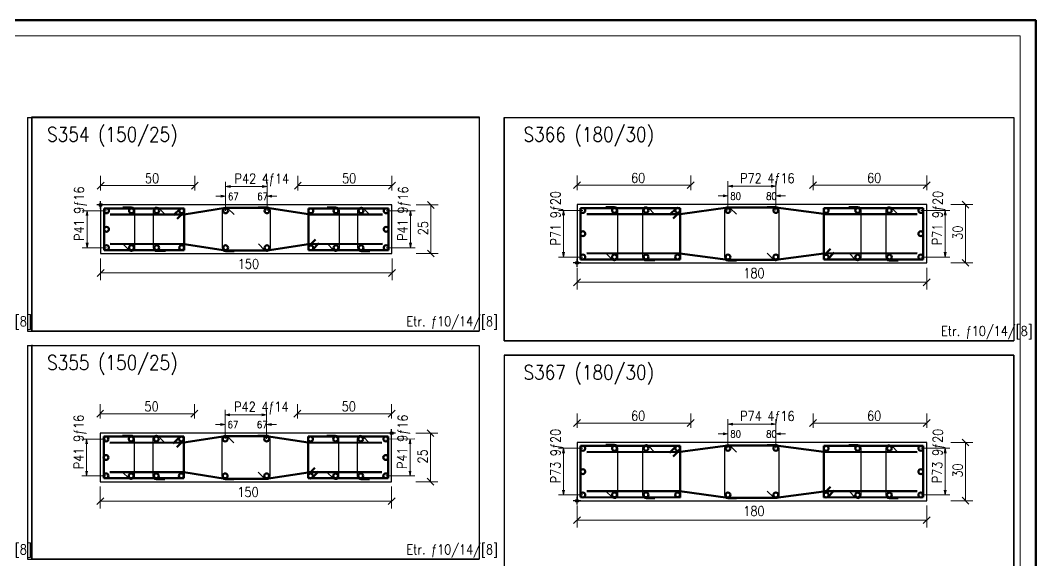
# Model space of a CAD drawing. Header units: millimetres. Extents: x 2394 to 8097, y 408 to 7762.
# Drawn here: x 6006 to 8097, y 6649 to 7762 of the extents above; entities that cross this region are included whole.
import ezdxf

# ---------------------------------------------------------------- set-up
doc = ezdxf.new("R2010")
doc.units = ezdxf.units.MM
for name, color, linetype, lineweight in [('COLUMN_DET3', 2, 'Continuous', 30), ('COLUMN_DET4', 4, 'Continuous', 50), ('DETAIL', 8, 'Continuous', 30), ('DIM_LAY', 8, 'Continuous', 20), ('REBAR2', 1, 'Continuous', 20), ('REBAR3', 2, 'Continuous', 30), ('TABLE2', 1, 'Continuous', 20), ('TABLE4', 3, 'Continuous', 50), ('TIE_BAR', 6, 'Continuous', 30)]:
    doc.layers.add(name, color=color, linetype=linetype, lineweight=lineweight)
doc.layers.add('Kolon', color=7, linetype='Continuous')
doc.styles.add('stastyle', font='')
doc.styles.get('stastyle').set_extended_font_data('RomanSTA')

msp = doc.modelspace()

# ---------------------------------------------------------------- linework, layer by layer
at = {"layer": 'COLUMN_DET3', "color": 2}
for p, q in [((6179.75, 7381.48), (6163.75, 7381.48)), ((6171.74, 7381.48), (6171.74, 7281.48)), ((6771.74, 7381.48), (6171.74, 7381.48)), ((6171.75, 7373.48), (6171.75, 7389.48)), ((6771.74, 7281.48), (6771.74, 7381.48)), ((7152.85, 7382.28), (7152.85, 7262.28)), ((7872.85, 7382.28), (7152.85, 7382.28)), ((7872.85, 7262.28), (7872.85, 7382.28)), ((6171.74, 7281.48), (6771.74, 7281.48)), ((7160.85, 7262.28), (7144.85, 7262.28)), ((7152.85, 7254.28), (7152.85, 7270.28)), ((7152.85, 7262.28), (7872.85, 7262.28)), ((6170.95, 6911.48), (6170.95, 6811.48)), ((6770.94, 6911.48), (6170.95, 6911.48)), ((6778.94, 6911.48), (6762.94, 6911.48)), ((6770.94, 6903.48), (6770.94, 6919.48)), ((6770.94, 6811.48), (6770.94, 6911.48)), ((7152.85, 6892.28), (7152.85, 6772.28)), ((7872.85, 6892.28), (7152.85, 6892.28)), ((7872.85, 6772.28), (7872.85, 6892.28)), ((6170.95, 6811.48), (6770.94, 6811.48)), ((7152.85, 6764.28), (7152.85, 6780.28)), ((7160.85, 6772.28), (7144.85, 6772.28)), ((7152.85, 6772.28), (7872.85, 6772.28))]:
    msp.add_line(p, q, dxfattribs=at)
for centre in [(6171.75, 7381.48), (7152.85, 7262.28), (6770.94, 6911.48), (7152.85, 6772.28)]:
    msp.add_circle(centre, 3, dxfattribs=at)
at = {"layer": 'COLUMN_DET4', "color": 4}
for p, q in [((6178.82, 7374.41), (6343.75, 7374.48)), ((6178.82, 7374.41), (6178.83, 7288.54)), ((6191.55, 7361.69), (6343.75, 7361.98)), ((6336.25, 7374.48), (6322.1, 7360.34)), ((6343.75, 7366.98), (6329.6, 7352.84)), ((6343.75, 7361.98), (6429.07, 7375.48)), ((6343.75, 7374.48), (6343.75, 7288.48)), ((6429.07, 7375.48), (6514.41, 7375.48)), ((6514.41, 7375.48), (6599.75, 7362.48)), ((6599.74, 7374.48), (6599.74, 7288.48)), ((6764.68, 7374.41), (6599.74, 7374.48)), ((6599.75, 7361.98), (6751.95, 7361.68)), ((6764.68, 7374.41), (6764.67, 7288.55)), ((7159.92, 7375.22), (7364.85, 7375.28)), ((7159.92, 7375.22), (7159.93, 7269.34)), ((7172.65, 7362.49), (7364.86, 7362.78)), ((7357.35, 7375.28), (7343.2, 7361.14)), ((7364.85, 7367.78), (7350.7, 7353.64)), ((7364.85, 7375.28), (7364.85, 7269.28)), ((7364.86, 7362.78), (7463.51, 7376.28)), ((7463.51, 7376.28), (7562.17, 7376.28)), ((7562.17, 7376.28), (7660.86, 7363.28)), ((7660.85, 7375.28), (7660.85, 7269.28)), ((7865.78, 7375.21), (7660.85, 7375.28)), ((7660.86, 7362.78), (7853.05, 7362.48)), ((7865.78, 7375.21), (7865.78, 7269.35)), ((6191.59, 7301.24), (6343.72, 7300.98)), ((6343.72, 7300.98), (6429.07, 7287.48)), ((6514.41, 7287.48), (6599.72, 7300.48)), ((6599.71, 7300.98), (6751.95, 7301.28)), ((6599.74, 7295.98), (6613.89, 7310.13)), ((6607.24, 7288.48), (6621.39, 7302.63)), ((6178.83, 7288.54), (6343.75, 7288.48)), ((6429.07, 7287.48), (6514.41, 7287.48)), ((6764.67, 7288.55), (6599.74, 7288.48)), ((7172.69, 7282.04), (7364.82, 7281.78)), ((7364.82, 7281.78), (7463.51, 7268.28)), ((7562.17, 7268.28), (7660.82, 7281.28)), ((7660.82, 7281.78), (7853.05, 7282.08)), ((7660.85, 7276.78), (7674.99, 7290.93)), ((7668.35, 7269.28), (7682.49, 7283.42)), ((7159.93, 7269.34), (7364.85, 7269.28)), ((7463.51, 7268.28), (7562.17, 7268.28)), ((7865.78, 7269.35), (7660.85, 7269.28)), ((6178.02, 6904.41), (6342.94, 6904.48)), ((6178.02, 6904.41), (6178.03, 6818.54)), ((6335.44, 6904.48), (6321.3, 6890.34)), ((6342.94, 6904.48), (6342.94, 6818.48)), ((6342.95, 6891.98), (6428.27, 6905.48)), ((6428.27, 6905.48), (6513.61, 6905.48)), ((6513.61, 6905.48), (6598.95, 6892.48)), ((6598.94, 6904.48), (6598.94, 6818.48)), ((6763.88, 6904.41), (6598.94, 6904.48)), ((6763.88, 6904.41), (6763.87, 6818.55)), ((6190.75, 6891.69), (6342.95, 6891.98)), ((6342.94, 6896.98), (6328.8, 6882.84)), ((6598.95, 6891.98), (6751.15, 6891.68)), ((7159.92, 6885.22), (7364.85, 6885.28)), ((7159.92, 6885.22), (7159.93, 6779.34)), ((7357.35, 6885.28), (7343.2, 6871.14)), ((7364.85, 6885.28), (7364.85, 6779.28)), ((7364.86, 6872.78), (7463.51, 6886.28)), ((7463.51, 6886.28), (7562.17, 6886.28)), ((7562.17, 6886.28), (7660.86, 6873.28)), ((7660.85, 6885.28), (7660.85, 6779.28)), ((7865.78, 6885.21), (7660.85, 6885.28)), ((7865.78, 6885.21), (7865.78, 6779.36)), ((7172.65, 6872.49), (7364.86, 6872.78)), ((7364.85, 6877.78), (7350.7, 6863.64)), ((7660.86, 6872.78), (7853.05, 6872.48)), ((6598.94, 6825.98), (6613.09, 6840.12)), ((6178.03, 6818.54), (6342.94, 6818.48)), ((6190.79, 6831.24), (6342.91, 6830.98)), ((6342.91, 6830.98), (6428.27, 6817.48)), ((6428.27, 6817.48), (6513.61, 6817.48)), ((6513.61, 6817.48), (6598.92, 6830.48)), ((6598.92, 6830.98), (6751.15, 6831.28)), ((6763.87, 6818.55), (6598.94, 6818.48)), ((6606.44, 6818.48), (6620.59, 6832.63)), ((7660.85, 6786.78), (7674.99, 6800.93)), ((7159.93, 6779.34), (7364.85, 6779.28)), ((7172.69, 6792.04), (7364.82, 6791.78)), ((7364.82, 6791.78), (7463.51, 6778.28)), ((7463.51, 6778.28), (7562.17, 6778.28)), ((7562.17, 6778.28), (7660.82, 6791.28)), ((7660.82, 6791.78), (7853.05, 6792.08)), ((7865.78, 6779.36), (7660.85, 6779.28)), ((7668.35, 6779.28), (7682.49, 6793.43))]:
    msp.add_line(p, q, dxfattribs=at)
for centre in [(6183.77, 7369.46), (6235.43, 7369.51), (6287.1, 7369.55), (6338.77, 7369.59), (6429.09, 7369.48), (6514.42, 7369.48), (6604.73, 7369.33), (6656.4, 7369.38), (6708.06, 7369.42), (6759.73, 7369.46), (7164.87, 7370.27), (7229.87, 7370.32), (7294.87, 7370.37), (7359.87, 7370.42), (7463.52, 7370.28), (7562.19, 7370.28), (7665.83, 7370.1), (7730.83, 7370.15), (7795.83, 7370.21), (7860.83, 7370.26), (6183.76, 7331.49), (6759.72, 7331.48), (7164.87, 7322.29), (7860.83, 7322.28), (6183.76, 7293.51), (6235.43, 7293.55), (6287.09, 7293.59), (6338.76, 7293.63), (6429.07, 7293.48), (6514.4, 7293.48), (6604.72, 7293.38), (6656.39, 7293.42), (6708.05, 7293.46), (6759.72, 7293.5), (7164.86, 7274.31), (7229.86, 7274.36), (7294.86, 7274.41), (7359.86, 7274.46), (7463.5, 7274.28), (7562.17, 7274.28), (7665.82, 7274.15), (7730.82, 7274.2), (7795.82, 7274.25), (7860.82, 7274.3), (6182.97, 6899.46), (6234.64, 6899.51), (6286.3, 6899.55), (6337.97, 6899.59), (6428.29, 6899.48), (6513.62, 6899.48), (6603.93, 6899.33), (6655.6, 6899.37), (6707.26, 6899.42), (6758.93, 6899.46), (7164.87, 6880.26), (7229.87, 6880.32), (7294.87, 6880.37), (7359.87, 6880.42), (7463.52, 6880.28), (7562.19, 6880.28), (7665.83, 6880.1), (7730.83, 6880.15), (7795.83, 6880.21), (7860.83, 6880.26), (6182.97, 6861.49), (6758.92, 6861.48), (6182.96, 6823.51), (6234.63, 6823.55), (6286.29, 6823.59), (6337.96, 6823.63), (6428.27, 6823.48), (6513.6, 6823.48), (6603.92, 6823.38), (6655.59, 6823.42), (6707.25, 6823.46), (6758.92, 6823.5), (7164.87, 6832.29), (7860.83, 6832.28), (7164.86, 6784.31), (7229.86, 6784.36), (7294.86, 6784.41), (7359.86, 6784.46), (7463.5, 6784.28), (7562.17, 6784.28), (7665.82, 6784.15), (7730.82, 6784.2), (7795.82, 6784.25), (7860.82, 6784.3)]:
    msp.add_circle(centre, 5, dxfattribs=at)
at = {"layer": 'DETAIL'}
for p, q in [((6021.34, 7561.88), (6951.35, 7561.88)), ((6021.34, 7561.88), (6021.34, 7121.88)), ((6030.32, 7563.14), (6030.32, 7123.14)), ((6951.35, 7561.88), (6951.35, 7121.88)), ((7002.45, 7561.88), (8052.45, 7561.88)), ((7002.45, 7561.88), (7002.45, 7101.88)), ((8052.45, 7561.88), (8052.45, 7101.88)), ((6021.34, 7121.88), (6951.35, 7121.88)), ((6021.34, 7091.88), (6951.35, 7091.88)), ((6021.34, 7091.88), (6021.34, 6651.88)), ((6030.32, 7093.14), (6030.32, 6653.14)), ((6951.35, 7091.88), (6951.35, 6651.88)), ((7002.45, 7101.88), (8052.45, 7101.88)), ((7002.45, 7071.88), (8052.45, 7071.88)), ((7002.45, 7071.88), (7002.45, 6611.88)), ((8052.45, 7071.88), (8052.45, 6611.88)), ((6021.34, 6651.88), (6951.35, 6651.88))]:
    msp.add_line(p, q, dxfattribs=at)
at = {"layer": 'DIM_LAY', "color": 8}
for p, q in [((6164.65, 7414.4), (6178.77, 7428.57)), ((6171.72, 7411.48), (6171.7, 7441.48)), ((6358.65, 7414.4), (6372.77, 7428.57)), ((6365.72, 7411.48), (6365.7, 7441.48)), ((6570.65, 7414.4), (6584.77, 7428.57)), ((6577.72, 7411.48), (6577.7, 7441.48)), ((6764.65, 7414.4), (6778.77, 7428.57)), ((6771.72, 7411.48), (6771.7, 7441.48)), ((7145.75, 7415.2), (7159.87, 7429.37)), ((7152.82, 7412.28), (7152.81, 7442.28)), ((7379.75, 7415.2), (7393.87, 7429.37)), ((7386.82, 7412.28), (7386.81, 7442.28)), ((7631.75, 7415.2), (7645.87, 7429.37)), ((7638.82, 7412.28), (7638.81, 7442.28)), ((7865.75, 7415.2), (7879.87, 7429.37)), ((7872.82, 7412.28), (7872.81, 7442.28)), ((6171.71, 7421.48), (6365.71, 7421.48)), ((6577.71, 7421.48), (6771.71, 7421.48)), ((7152.81, 7422.28), (7386.81, 7422.28)), ((7638.81, 7422.28), (7872.82, 7422.28)), ((6170.92, 6941.48), (6170.9, 6971.48)), ((6364.92, 6941.48), (6364.9, 6971.48)), ((6576.92, 6941.48), (6576.9, 6971.48)), ((6770.92, 6941.48), (6770.9, 6971.48)), ((6163.85, 6944.4), (6177.97, 6958.57)), ((6170.91, 6951.48), (6364.91, 6951.48)), ((6357.85, 6944.4), (6371.97, 6958.57)), ((6569.85, 6944.4), (6583.97, 6958.57)), ((6576.91, 6951.48), (6770.91, 6951.48)), ((6763.85, 6944.4), (6777.97, 6958.57)), ((7152.82, 6922.28), (7152.81, 6952.28)), ((7386.82, 6922.28), (7386.81, 6952.28)), ((7638.82, 6922.28), (7638.81, 6952.28)), ((7872.82, 6922.28), (7872.81, 6952.28)), ((7145.75, 6925.2), (7159.87, 6939.37)), ((7152.81, 6932.28), (7386.81, 6932.28)), ((7379.75, 6925.2), (7393.87, 6939.37)), ((7631.75, 6925.2), (7645.87, 6939.37)), ((7638.81, 6932.28), (7872.82, 6932.28)), ((7865.75, 6925.2), (7879.87, 6939.37))]:
    msp.add_line(p, q, dxfattribs=at)
at = {"layer": 'DIM_LAY'}
for p, q in [((6866.74, 7381.55), (6821.74, 7381.55)), ((6858.82, 7374.48), (6844.69, 7388.63)), ((6851.74, 7281.55), (6851.74, 7381.55)), ((7967.85, 7382.35), (7922.85, 7382.35)), ((7959.92, 7375.28), (7945.79, 7389.43)), ((7952.85, 7262.35), (7952.85, 7382.35)), ((6866.74, 7281.55), (6821.74, 7281.55)), ((6858.82, 7274.48), (6844.69, 7288.63)), ((6171.78, 7226.48), (6171.78, 7271.48)), ((6771.78, 7226.48), (6771.78, 7271.48)), ((7967.85, 7262.35), (7922.85, 7262.35)), ((7959.92, 7255.28), (7945.79, 7269.43)), ((6164.71, 7234.41), (6178.86, 7248.54)), ((6171.78, 7241.48), (6771.78, 7241.48)), ((6764.71, 7234.41), (6778.86, 7248.54)), ((7152.88, 7207.28), (7152.88, 7252.28)), ((7872.88, 7207.28), (7872.88, 7252.28)), ((7145.81, 7215.21), (7159.97, 7229.34)), ((7152.88, 7222.28), (7872.88, 7222.28)), ((7865.81, 7215.21), (7879.97, 7229.34)), ((6865.95, 6911.55), (6820.94, 6911.55)), ((6858.02, 6904.48), (6843.89, 6918.63)), ((6850.94, 6811.55), (6850.94, 6911.55)), ((7967.85, 6892.35), (7922.85, 6892.35)), ((7959.92, 6885.28), (7945.79, 6899.43)), ((7952.85, 6772.35), (7952.85, 6892.35)), ((6858.02, 6804.48), (6843.89, 6818.63)), ((6170.98, 6756.48), (6170.98, 6801.48)), ((6770.98, 6756.48), (6770.98, 6801.48)), ((6865.95, 6811.55), (6820.94, 6811.55)), ((6163.91, 6764.41), (6178.06, 6778.54)), ((6763.91, 6764.41), (6778.06, 6778.54)), ((7959.92, 6765.28), (7945.79, 6779.43)), ((6170.98, 6771.48), (6770.98, 6771.48)), ((7152.88, 6717.28), (7152.88, 6762.28)), ((7872.88, 6717.28), (7872.88, 6762.28)), ((7967.85, 6772.35), (7922.85, 6772.35)), ((7145.81, 6725.21), (7159.97, 6739.34)), ((7865.81, 6725.21), (7879.97, 6739.34)), ((7152.88, 6732.28), (7872.88, 6732.28))]:
    msp.add_line(p, q, dxfattribs=at)
at = {"layer": 'Kolon'}
for points in [[(6030.32, 7563.14), (6951.35, 7563.14), (6951.35, 7121.88), (6030.32, 7121.88)], [(7002.45, 7561.88), (8052.45, 7561.88), (8052.45, 7101.88), (7002.45, 7101.88)], [(6030.32, 7091.88), (6951.35, 7091.88), (6951.35, 6651.88), (6030.32, 6651.88)], [(8052.45, 7071.88), (7002.45, 7071.88), (7002.45, 6611.88), (8052.45, 6611.88)]]:
    msp.add_lwpolyline(points, close=True, dxfattribs=at)
at = {"layer": 'REBAR2', "color": 1}
for p, q in [((6429.09, 7369.48), (6429.06, 7429.48)), ((6514.42, 7369.48), (6514.4, 7429.48)), ((7463.52, 7370.28), (7463.5, 7430.28)), ((7562.19, 7370.28), (7562.17, 7430.28)), ((6429.07, 7419.48), (6438.88, 7421.39)), ((6429.07, 7419.48), (6514.4, 7419.48)), ((6429.07, 7419.48), (6438.87, 7417.49)), ((6514.4, 7419.48), (6504.59, 7421.43)), ((6514.4, 7419.48), (6504.59, 7417.53)), ((7463.5, 7400.28), (7453.7, 7402.24)), ((7463.5, 7420.28), (7473.32, 7422.19)), ((7463.5, 7420.28), (7562.17, 7420.28)), ((7463.5, 7420.28), (7473.3, 7418.29)), ((7562.17, 7420.28), (7552.36, 7422.24)), ((7562.17, 7420.28), (7552.36, 7418.33)), ((7562.17, 7400.28), (7571.99, 7402.19)), ((6429.07, 7399.48), (6409.07, 7399.48)), ((6429.07, 7399.48), (6419.26, 7401.43)), ((6429.07, 7399.48), (6419.26, 7397.53)), ((6514.4, 7399.48), (6524.22, 7401.39)), ((6514.4, 7399.48), (6524.2, 7397.49)), ((6514.4, 7399.48), (6534.4, 7399.48)), ((7463.5, 7400.28), (7443.5, 7400.28)), ((7463.5, 7400.28), (7453.7, 7398.33)), ((7562.17, 7400.28), (7571.97, 7398.29)), ((7562.17, 7400.28), (7582.17, 7400.28)), ((6183.77, 7369.46), (6133.77, 7369.44)), ((6143.77, 7369.45), (6141.82, 7359.64)), ((6143.76, 7293.49), (6143.77, 7369.45)), ((6143.77, 7369.45), (6145.72, 7359.64)), ((6759.73, 7369.46), (6819.73, 7369.48)), ((6809.73, 7369.48), (6807.74, 7359.68)), ((6809.73, 7369.48), (6809.72, 7293.52)), ((6809.73, 7369.48), (6811.64, 7359.66)), ((7164.87, 7370.27), (7114.87, 7370.25)), ((7124.87, 7370.25), (7122.92, 7360.44)), ((7124.86, 7274.29), (7124.87, 7370.25)), ((7124.87, 7370.25), (7126.82, 7360.44)), ((7860.83, 7370.26), (7920.83, 7370.28)), ((7910.83, 7370.28), (7908.84, 7360.48)), ((7910.83, 7370.28), (7910.82, 7274.32)), ((7910.83, 7370.28), (7912.74, 7360.46)), ((6143.76, 7293.49), (6141.85, 7303.31)), ((6143.76, 7293.49), (6145.75, 7303.29)), ((6809.72, 7293.52), (6807.77, 7303.33)), ((6809.72, 7293.52), (6811.67, 7303.33)), ((6183.76, 7293.51), (6133.76, 7293.49)), ((6759.72, 7293.5), (6819.72, 7293.53)), ((7124.86, 7274.29), (7122.95, 7284.11)), ((7124.86, 7274.29), (7126.86, 7284.09)), ((7910.82, 7274.32), (7908.87, 7284.13)), ((7910.82, 7274.32), (7912.78, 7284.13)), ((7164.86, 7274.31), (7114.86, 7274.29)), ((7860.82, 7274.3), (7920.82, 7274.32)), ((6428.29, 6899.48), (6428.26, 6959.48)), ((6428.27, 6949.48), (6438.08, 6951.39)), ((6428.27, 6949.48), (6513.6, 6949.48)), ((6428.27, 6949.48), (6438.07, 6947.49)), ((6513.6, 6949.48), (6503.79, 6951.43)), ((6513.6, 6949.48), (6503.79, 6947.53)), ((6513.62, 6899.48), (6513.6, 6959.48)), ((6428.27, 6929.48), (6408.27, 6929.48)), ((6428.27, 6929.48), (6418.46, 6931.43)), ((6428.27, 6929.48), (6418.46, 6927.53)), ((6513.6, 6929.48), (6523.42, 6931.39)), ((6513.6, 6929.48), (6523.4, 6927.49)), ((6513.6, 6929.48), (6533.6, 6929.48)), ((7463.52, 6880.28), (7463.5, 6940.28)), ((7463.5, 6930.28), (7473.32, 6932.19)), ((7463.5, 6930.28), (7562.17, 6930.28)), ((7463.5, 6930.28), (7473.3, 6928.29)), ((7562.17, 6930.28), (7552.36, 6932.24)), ((7562.17, 6930.28), (7552.36, 6928.33)), ((7562.19, 6880.28), (7562.17, 6940.28)), ((7463.5, 6910.28), (7443.5, 6910.28)), ((7463.5, 6910.28), (7453.7, 6912.24)), ((7463.5, 6910.28), (7453.7, 6908.33)), ((7562.17, 6910.28), (7571.99, 6912.19)), ((7562.17, 6910.28), (7571.97, 6908.29)), ((7562.17, 6910.28), (7582.17, 6910.28)), ((6182.97, 6899.46), (6132.97, 6899.44)), ((6142.97, 6899.45), (6141.02, 6889.64)), ((6142.96, 6823.49), (6142.97, 6899.45)), ((6142.97, 6899.45), (6144.92, 6889.64)), ((6758.93, 6899.46), (6818.93, 6899.48)), ((6808.93, 6899.48), (6806.94, 6889.68)), ((6808.93, 6899.48), (6808.92, 6823.52)), ((6808.93, 6899.48), (6810.84, 6889.66)), ((7164.87, 6880.26), (7114.87, 6880.25)), ((7124.87, 6880.25), (7122.92, 6870.44)), ((7124.86, 6784.29), (7124.87, 6880.25)), ((7124.87, 6880.25), (7126.82, 6870.44)), ((7860.83, 6880.26), (7920.83, 6880.28)), ((7910.83, 6880.28), (7908.84, 6870.48)), ((7910.83, 6880.28), (7910.82, 6784.32)), ((7910.83, 6880.28), (7912.74, 6870.46)), ((6182.96, 6823.51), (6132.96, 6823.49)), ((6142.96, 6823.49), (6141.05, 6833.31)), ((6142.96, 6823.49), (6144.96, 6833.29)), ((6758.92, 6823.5), (6818.92, 6823.52)), ((6808.92, 6823.52), (6806.97, 6833.33)), ((6808.92, 6823.52), (6810.87, 6833.33)), ((7164.86, 6784.31), (7114.86, 6784.29)), ((7124.86, 6784.29), (7122.95, 6794.11)), ((7124.86, 6784.29), (7126.86, 6794.09)), ((7860.82, 6784.3), (7920.82, 6784.33)), ((7910.82, 6784.32), (7908.87, 6794.13)), ((7910.82, 6784.32), (7912.78, 6794.13))]:
    msp.add_line(p, q, dxfattribs=at)
at = {"layer": 'TABLE2', "color": 1, "linetype": 'Continuous'}
msp.add_lwpolyline([(2425.68, 7729.93), (8065.32, 7729.93), (8065.32, 737.89), (2425.68, 737.89)], close=True, dxfattribs=at)
at = {"layer": 'TABLE4', "color": 3}
msp.add_lwpolyline([(2393.68, 7761.93), (8097.32, 7761.93), (8097.32, 705.89), (2393.68, 705.89)], close=True, dxfattribs=at)
at = {"layer": 'TIE_BAR', "color": 6}
for p, q in [((6235.44, 7377.01), (6217.44, 7377.01)), ((6242.43, 7293.55), (6242.43, 7369.51)), ((6280.1, 7369.55), (6280.09, 7293.59)), ((6292.05, 7374.5), (6304.78, 7361.77)), ((6422.09, 7369.48), (6422.07, 7293.49)), ((6434.04, 7374.43), (6446.76, 7361.7)), ((6514.42, 7376.98), (6496.42, 7376.99)), ((6521.4, 7293.48), (6521.42, 7369.48)), ((6656.4, 7376.88), (6638.4, 7376.88)), ((6663.39, 7293.42), (6663.4, 7369.37)), ((6701.06, 7369.42), (6701.05, 7293.46)), ((6713.01, 7374.37), (6725.74, 7361.64)), ((7229.87, 7377.82), (7211.87, 7377.82)), ((7236.86, 7274.36), (7236.87, 7370.32)), ((7287.87, 7370.37), (7287.86, 7274.41)), ((7299.82, 7375.32), (7312.55, 7362.59)), ((7456.52, 7370.29), (7456.5, 7274.28)), ((7468.47, 7375.23), (7481.2, 7362.5)), ((7562.19, 7377.78), (7544.19, 7377.79)), ((7569.17, 7274.28), (7569.19, 7370.28)), ((7730.83, 7377.65), (7712.83, 7377.65)), ((7737.82, 7274.2), (7737.83, 7370.15)), ((7788.83, 7370.21), (7788.82, 7274.25)), ((7800.78, 7375.16), (7813.51, 7362.43)), ((6230.48, 7288.6), (6217.75, 7301.33)), ((6509.45, 7288.53), (6496.73, 7301.26)), ((6651.44, 7288.47), (6638.71, 7301.2)), ((6287.09, 7286.09), (6305.09, 7286.09)), ((6429.07, 7285.98), (6447.07, 7285.98)), ((6708.05, 7285.96), (6726.05, 7285.96)), ((7224.91, 7269.41), (7212.18, 7282.14)), ((7557.22, 7269.33), (7544.49, 7282.06)), ((7725.87, 7269.25), (7713.15, 7281.98)), ((7294.86, 7266.91), (7312.86, 7266.91)), ((7463.5, 7266.78), (7481.5, 7266.78)), ((7795.82, 7266.75), (7813.82, 7266.75)), ((6234.64, 6907.01), (6216.64, 6907.01)), ((6291.25, 6904.5), (6303.98, 6891.77)), ((6433.24, 6904.43), (6445.96, 6891.7)), ((6513.62, 6906.98), (6495.62, 6906.99)), ((6655.6, 6906.87), (6637.6, 6906.88)), ((6712.21, 6904.36), (6724.94, 6891.64)), ((6241.63, 6823.55), (6241.64, 6899.5)), ((6279.3, 6899.55), (6279.29, 6823.59)), ((6421.29, 6899.48), (6421.27, 6823.48)), ((6520.6, 6823.48), (6520.62, 6899.48)), ((6662.59, 6823.42), (6662.6, 6899.37)), ((6700.26, 6899.42), (6700.25, 6823.46)), ((7229.87, 6887.82), (7211.87, 6887.82)), ((7236.86, 6784.36), (7236.87, 6880.32)), ((7287.87, 6880.37), (7287.86, 6784.41)), ((7299.82, 6885.32), (7312.55, 6872.59)), ((7456.52, 6880.29), (7456.5, 6784.28)), ((7468.47, 6885.23), (7481.2, 6872.5)), ((7562.19, 6887.78), (7544.19, 6887.79)), ((7569.17, 6784.28), (7569.19, 6880.28)), ((7730.83, 6887.65), (7712.83, 6887.65)), ((7737.82, 6784.2), (7737.83, 6880.15)), ((7788.83, 6880.21), (7788.82, 6784.25)), ((7800.78, 6885.16), (7813.51, 6872.43)), ((6229.68, 6818.6), (6216.95, 6831.33)), ((6508.65, 6818.53), (6495.93, 6831.26)), ((6650.64, 6818.47), (6637.91, 6831.2)), ((6286.29, 6816.09), (6304.29, 6816.09)), ((6428.27, 6815.98), (6446.27, 6815.98)), ((6707.25, 6815.96), (6725.25, 6815.96)), ((7224.91, 6779.41), (7212.18, 6792.14)), ((7294.86, 6776.91), (7312.86, 6776.91)), ((7463.5, 6776.78), (7481.5, 6776.78)), ((7557.22, 6779.34), (7544.49, 6792.07)), ((7725.87, 6779.25), (7713.15, 6791.98)), ((7795.82, 6776.75), (7813.82, 6776.75))]:
    msp.add_line(p, q, dxfattribs=at)
for centre, start, end in [((6235.43, 7370.01), 359.99512, 89.99097), ((6287.1, 7369.55), 44.98969, 179.99512), ((6429.09, 7369.48), 44.98969, 179.98537), ((6514.42, 7369.98), 359.98535, 89.98186), ((6656.4, 7369.88), 359.99512, 89.99097), ((6708.06, 7369.42), 44.98969, 179.99512), ((7229.87, 7370.82), 0, 90), ((7294.87, 7370.37), 45.00004, 180), ((7463.52, 7370.28), 44.98624, 179.99025), ((7562.19, 7370.78), 359.99023, 89.99097), ((7730.83, 7370.65), 0, 90), ((7795.83, 7370.21), 45.00004, 180), ((6235.43, 7293.55), 224.98969, 359.99512), ((6287.09, 7293.09), 179.99512, 269.99097), ((6429.07, 7292.98), 179.98537, 269.98187), ((6514.4, 7293.48), 224.98969, 359.98535), ((6656.39, 7293.42), 224.98969, 359.99512), ((6708.05, 7292.96), 179.99512, 269.99097), ((7229.86, 7274.36), 225.00003, 0), ((7294.86, 7273.91), 180, 270), ((7463.5, 7273.78), 179.99025, 269.99097), ((7562.17, 7274.28), 224.98624, 359.99023), ((7730.82, 7274.2), 225.00003, 0), ((7795.82, 7273.75), 180, 270), ((6234.64, 6900.01), 359.99512, 89.99097), ((6286.3, 6899.55), 44.98969, 179.99512), ((6428.29, 6899.48), 44.98969, 179.98537), ((6513.62, 6899.98), 359.98535, 89.98186), ((6655.6, 6899.87), 359.99512, 89.99097), ((6707.26, 6899.42), 44.98969, 179.99512), ((7229.87, 6880.82), 0, 90), ((7294.87, 6880.37), 45.00004, 180), ((7463.52, 6880.28), 44.98624, 179.99025), ((7562.19, 6880.78), 359.99023, 89.99097), ((7730.83, 6880.65), 0, 90), ((7795.83, 6880.21), 45.00004, 180), ((6234.63, 6823.55), 224.98969, 359.99512), ((6286.29, 6823.09), 179.99512, 269.99097), ((6428.27, 6822.98), 179.98537, 269.98187), ((6513.6, 6823.48), 224.98969, 359.98535), ((6655.59, 6823.42), 224.98969, 359.99512), ((6707.25, 6822.96), 179.99512, 269.99097), ((7229.86, 6784.36), 225.00003, 0), ((7294.86, 6783.91), 180, 270), ((7463.5, 6783.78), 179.99025, 269.99097), ((7562.17, 6784.28), 224.98624, 359.99023), ((7730.82, 6784.2), 225.00003, 0), ((7795.82, 6783.75), 180, 270)]:
    msp.add_arc(centre, 7, start, end, dxfattribs=at)

# ---------------------------------------------------------------- texts
at = {"layer": 'COLUMN_DET3', "color": 2, "style": 'stastyle', "width": 0.85}
for s, p in [('S354 (150/25)', (6061.34, 7511.88)), ('S366 (180/30)', (7042.45, 7511.88)), ('S355 (150/25)', (6061.34, 7041.88)), ('S367 (180/30)', (7042.45, 7021.88))]:
    msp.add_text(s, height=30, dxfattribs=at).set_placement(p)
at = {"layer": 'DIM_LAY', "color": 8, "style": 'stastyle', "width": 0.85}
for s, p in [('50', (6263, 7426.48)), ('50', (6669, 7426.48)), ('60', (7264.11, 7427.28)), ('60', (7750.1, 7427.28)), ('50', (6262.2, 6956.48)), ('50', (6668.2, 6956.48)), ('60', (7264.11, 6937.28)), ('60', (7750.1, 6937.28))]:
    msp.add_text(s, height=20, dxfattribs=at).set_placement(p)
at = {"layer": 'DIM_LAY', "style": 'stastyle', "width": 0.85}
for s, p in [('25', (6845.55, 7319.14)), ('30', (7946.63, 7309.9)), ('25', (6844.75, 6849.14)), ('30', (7946.63, 6819.9))]:
    msp.add_text(s, height=20, rotation=90, dxfattribs=at).set_placement(p)
for s, p in [('150', (6454.3, 7250.22)), ('180', (7495.37, 7231.03)), ('150', (6453.5, 6780.22)), ('180', (7495.37, 6741.03))]:
    msp.add_text(s, height=20, dxfattribs=at).set_placement(p)
at = {"layer": 'REBAR2', "color": 1, "style": 'stastyle', "width": 0.85}
for s, p in [('67', (6434.07, 7391.48)), ('67', (6494.4, 7391.48)), ('80', (7468.5, 7392.28)), ('80', (7542.17, 7392.28)), ('67', (6433.27, 6921.48)), ('67', (6493.6, 6921.48)), ('80', (7468.5, 6902.28)), ('80', (7542.17, 6902.28))]:
    msp.add_text(s, height=15, dxfattribs=at).set_placement(p)
at = {"layer": 'REBAR3', "color": 2, "style": 'stastyle', "width": 0.85}
for s, p in [('P42 4ƒ14', (6447.57, 7425.87)), ('P72 4ƒ16', (7488.67, 7426.67)), ('Etr. ƒ10/14/[8]', (5841.35, 7131.88)), ('Etr. ƒ10/14/[8]', (6801.35, 7131.88)), ('Etr. ƒ10/14/[8]', (7902.45, 7111.88)), ('P42 4ƒ14', (6446.76, 6955.87)), ('P74 4ƒ16', (7488.67, 6936.67)), ('Etr. ƒ10/14/[8]', (5841.35, 6661.88)), ('Etr. ƒ10/14/[8]', (6801.35, 6661.88))]:
    msp.add_text(s, height=20, dxfattribs=at).set_placement(p)
for s, rotation, p in [('P41 9ƒ16', 89.99468, (6137.37, 7307.3)), ('P41 9ƒ16', 89, (6802.92, 7307.44)), ('P71 9ƒ20', 89.9958, (7118.48, 7298.1)), ('P71 9ƒ20', 89, (7904.02, 7298.24)), ('P41 9ƒ16', 89.99468, (6136.57, 6837.3)), ('P41 9ƒ16', 89, (6802.12, 6837.44)), ('P73 9ƒ20', 89.9958, (7118.48, 6808.1)), ('P73 9ƒ20', 89, (7904.02, 6808.24))]:
    msp.add_text(s, height=20, rotation=rotation, dxfattribs=at).set_placement(p)

doc.saveas('drawing.dxf')
